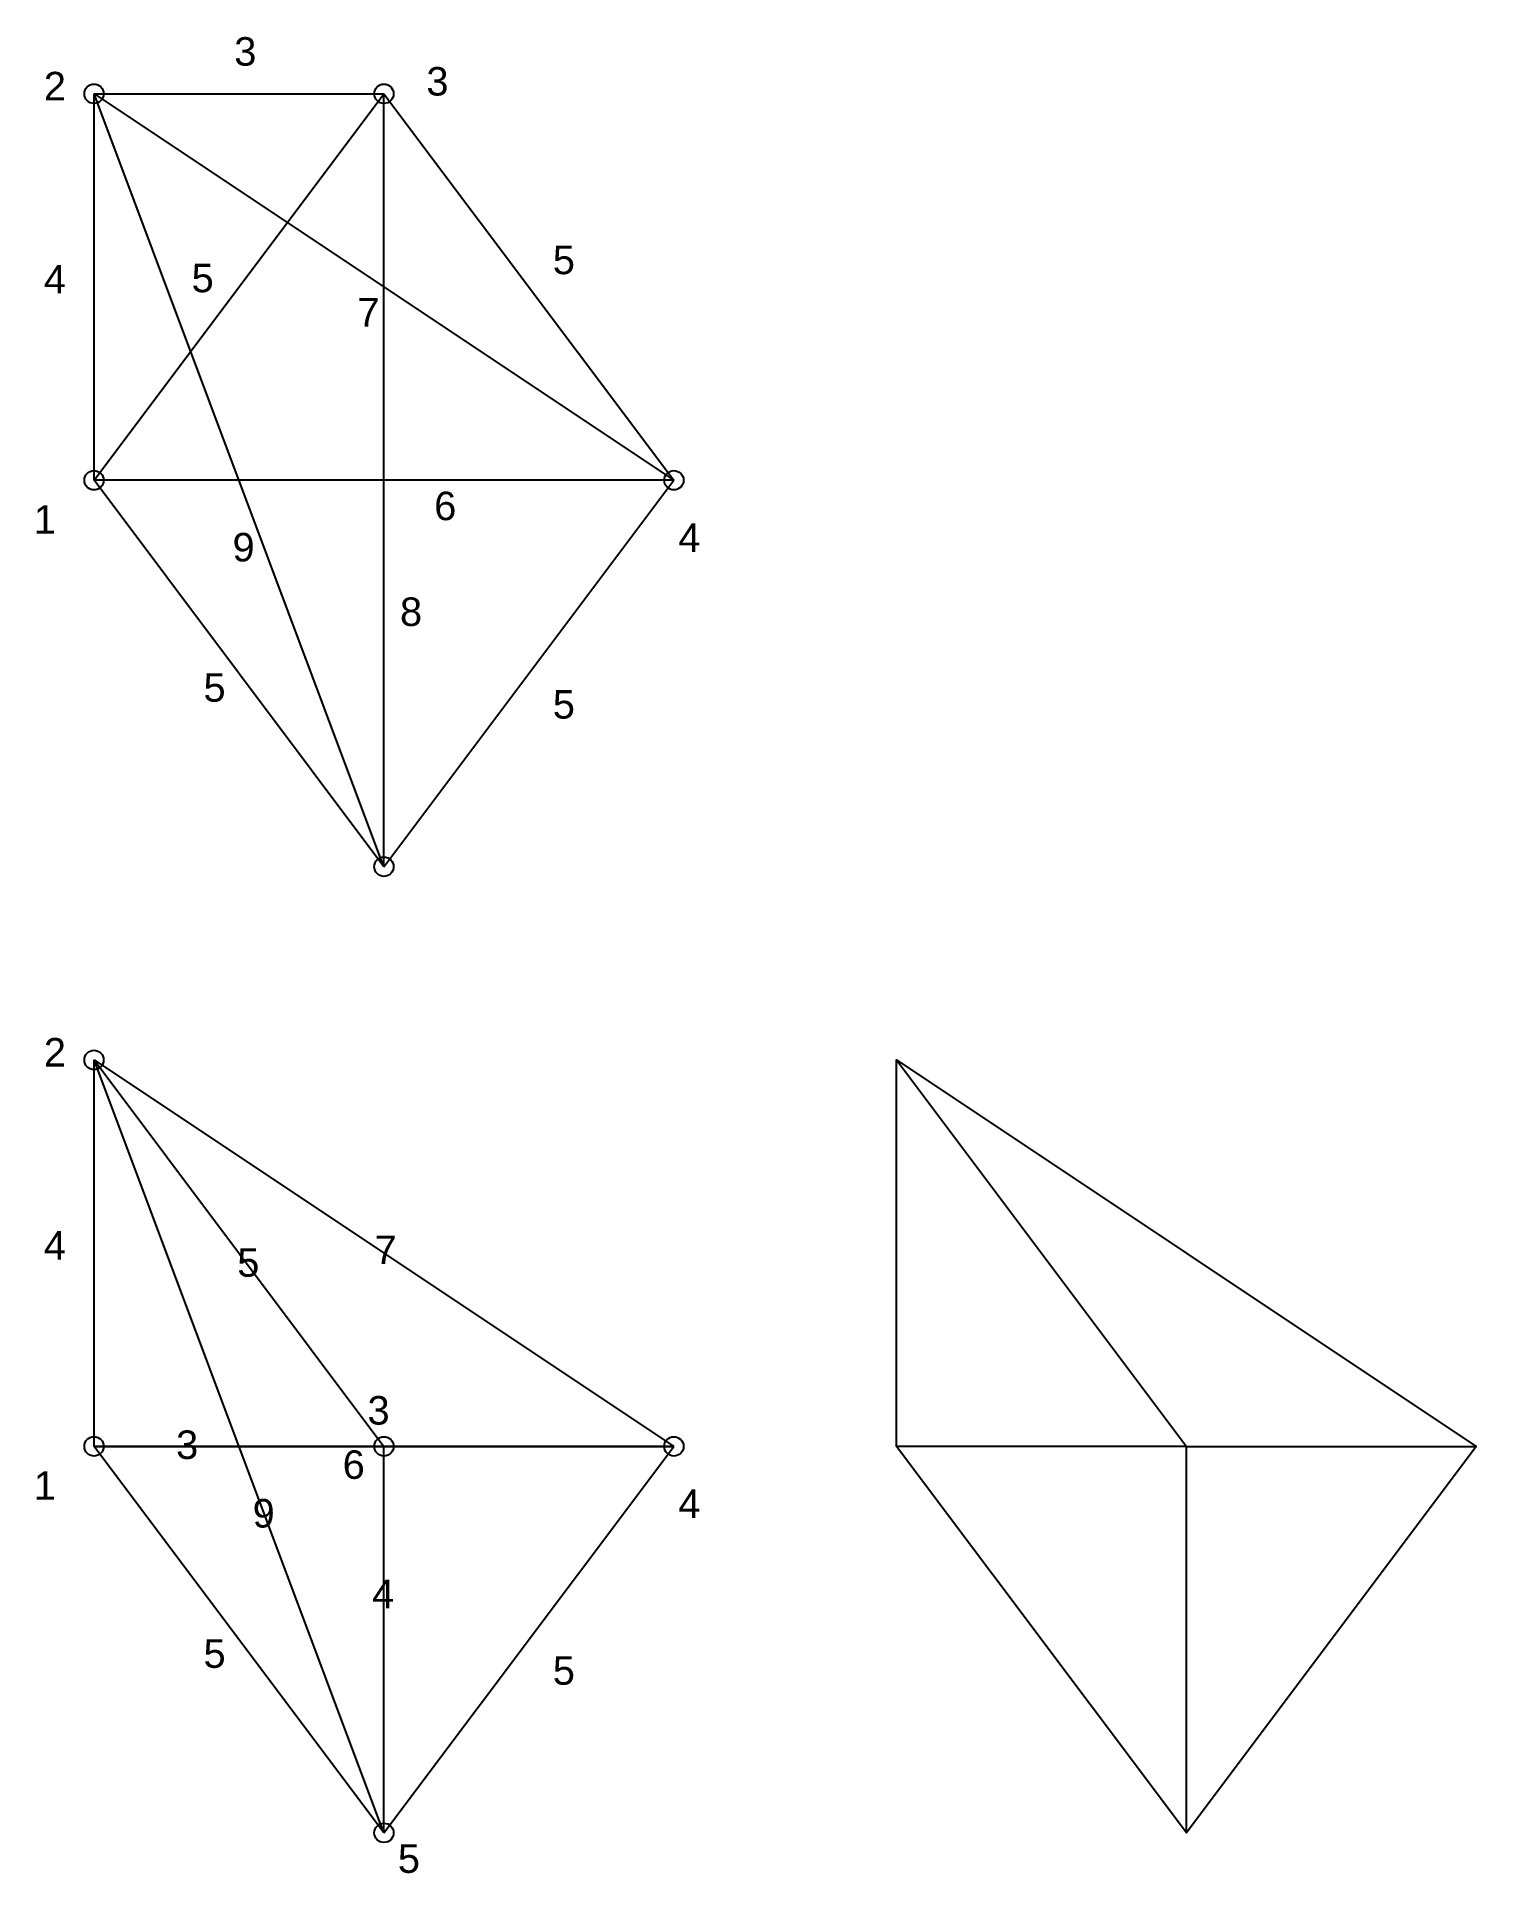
# Model space of a CAD drawing. Header units: millimetres. Extents: x -0.6 to 14.3, y -4.4 to 14.6.
import ezdxf

# ---------------------------------------------------------------- set-up
doc = ezdxf.new("R2010")
doc.units = ezdxf.units.MM
doc.layers.add('Layer1', color=50, linetype='Continuous')
doc.layers.add('Layer2', color=1, linetype='Continuous')
doc.styles.get("Standard").update_dxf_attribs({"font": 'arial.ttf'})

msp = doc.modelspace()

# ---------------------------------------------------------------- linework, layer by layer
for p, q in [((0, 10), (0, 14)), ((0, 14), (3, 14)), ((0, 10), (3, 14)), ((0, 14), (6, 10)), ((3, 6), (0, 14)), ((3, 14), (6, 10)), ((3, 6), (3, 14)), ((6, 10), (0, 10)), ((3, 6), (0, 10)), ((3, 6), (6, 10)), ((0, 0), (0, 4)), ((0, 4), (3, 0)), ((0, 4), (6, 0)), ((3, -4), (0, 4)), ((6, 0), (0, 0)), ((0, 0), (3, 0)), ((3, 0), (6, 0)), ((3, -4), (6, 0)), ((3, -4), (3, 0)), ((3, -4), (0, 0))]:
    msp.add_line(p, q)
for centre in [(0, 14), (3, 14), (0, 10), (6, 10), (3, 6), (0, 4), (0, 0), (3, 0), (6, 0), (3, -4)]:
    msp.add_circle(centre, 0.1)
at = {"layer": 'Layer1'}
msp.add_lwpolyline([(8.303, 0), (8.303, 4), (14.303, 0), (11.303, -4), (11.303, 0), (8.303, 0)], dxfattribs=at)
at = {"layer": 'Layer2'}
msp.add_lwpolyline([(8.303, 0), (8.303, 4), (11.303, 0), (14.303, 0), (11.303, -4)], close=True, dxfattribs=at)

# ---------------------------------------------------------------- texts
at = {"color": 1}
for s, p in [('3', (1.451, 14.291)), ('5', (4.747, 12.133)), ('4', (-0.519, 11.933)), ('5', (1.01, 11.946)), ('7', (2.726, 11.591)), ('6', (3.52, 9.587)), ('9', (1.433, 9.16)), ('8', (3.166, 8.492)), ('5', (1.133, 7.708)), ('5', (4.747, 7.533)), ('4', (-0.519, 1.933)), ('7', (2.903, 1.887)), ('5', (1.482, 1.756)), ('3', (0.849, -0.13)), ('6', (2.573, -0.336)), ('9', (1.641, -0.84)), ('4', (2.877, -1.675)), ('5', (1.133, -2.292)), ('5', (4.747, -2.467))]:
    msp.add_text(s, height=0.295, dxfattribs=at).set_placement(p)
for s, p in [('3', (3.439, 13.982)), ('2', (-0.519, 13.932)), ('1', (-0.624, 9.447)), ('4', (6.046, 9.259)), ('2', (-0.519, 3.932)), ('3', (2.83, 0.226)), ('1', (-0.624, -0.553)), ('4', (6.046, -0.741)), ('5', (3.144, -4.414))]:
    msp.add_text(s, height=0.295).set_placement(p)

doc.saveas('drawing.dxf')
